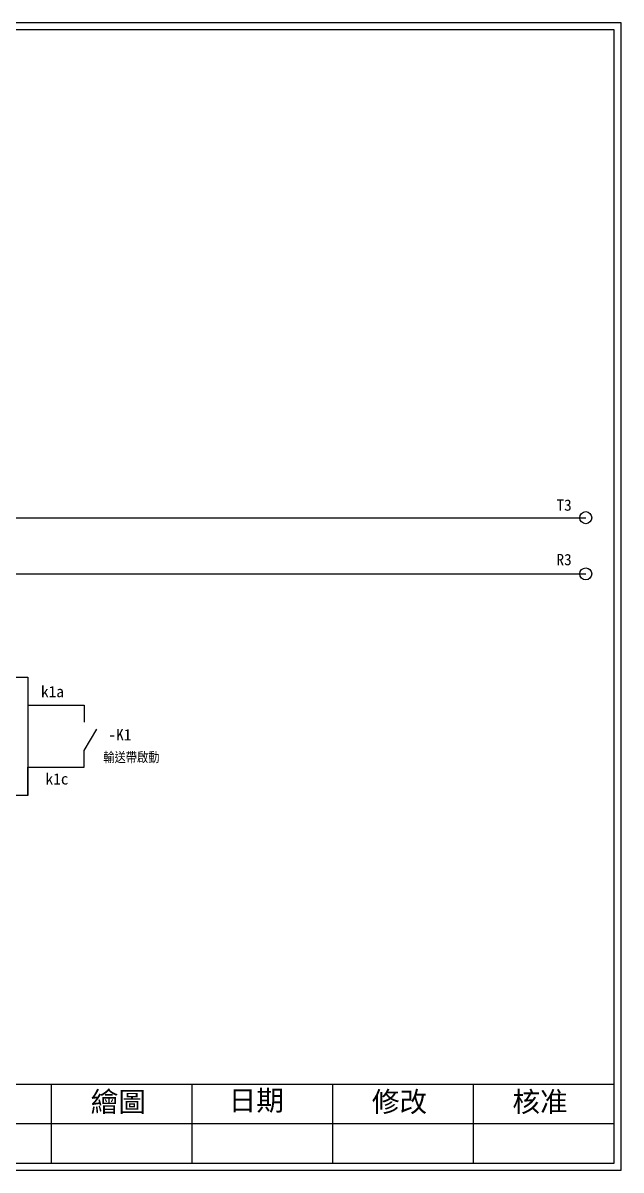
# Model space of a CAD drawing. Extents: x 10 to 297, y 3 to 207.
# Drawn here: x 190.6 to 297, y 3 to 207 of the extents above; entities that cross this region are included whole.
import ezdxf

# ---------------------------------------------------------------- set-up
doc = ezdxf.new("R2010")
doc.units = 0
doc.layers.get('0').update_dxf_attribs({"linetype": 'CONTINUOUS'})
doc.styles.add('CNS', font='romanc.shx', dxfattribs={"bigfont": 'chineset.shx'})
doc.styles.add('STSL', font='kaiu.ttf')

msp = doc.modelspace()

# ---------------------------------------------------------------- linework, layer by layer
for p, q in [((297, 206.97), (10, 206.97)), ((297, 3), (297, 206.97)), ((295.75, 205.72), (11.25, 205.72)), ((295.75, 4.25), (295.75, 205.72)), ((111.87, 119), (290.71, 119)), ((111.87, 109), (290.71, 109)), ((161.52, 90.64), (191.51, 90.64)), ((191.51, 90.64), (191.51, 69.62)), ((191.51, 90.64), (191.51, 85.64)), ((191.51, 85.64), (201.51, 85.64)), ((201.51, 85.64), (201.51, 82.64)), ((201.51, 77.62), (203.78, 81.41)), ((201.51, 74.62), (201.51, 77.62)), ((191.51, 69.62), (191.51, 74.62)), ((191.51, 74.62), (201.51, 74.62)), ((191.51, 69.62), (166.52, 69.61)), ((11.25, 18.25), (295.75, 18.25)), ((195.75, 4.25), (195.75, 18.25)), ((220.75, 4.25), (220.75, 18.25)), ((245.75, 4.25), (245.75, 18.25)), ((270.75, 4.25), (270.75, 18.25)), ((145.75, 11.25), (295.75, 11.25)), ((11.25, 4.25), (295.75, 4.25)), ((10, 3), (297, 3))]:
    msp.add_line(p, q)
for centre in [(290.71, 119), (290.71, 109)]:
    msp.add_circle(centre, 1.07)

# ---------------------------------------------------------------- texts
at = {"style": 'STSL'}
for s, height, p in [('T3', 2, (285.51, 120.24)), ('R3', 2, (285.51, 110.55)), ('k1a', 2, (193.85, 87.08)), ('-K1', 2, (205.85, 79.41)), ('k1c', 2, (194.66, 71.55)), ('繪圖', 3.6, (202.69, 13.34)), ('日期', 3.6, (227.22, 13.59)), ('修改', 3.6, (252.69, 13.34)), ('核准', 3.6, (277.69, 13.34))]:
    msp.add_text(s, height=height, dxfattribs=at).set_placement(p)
at = {"insert": (204.93, 77.34), "char_height": 2, "attachment_point": 1, "style": 'CNS'}
msp.add_mtext_dynamic_manual_height_columns('輸送帶啟動', width=14.1115, gutter_width=32.5, heights=[0], dxfattribs=at)

doc.saveas('drawing.dxf')
